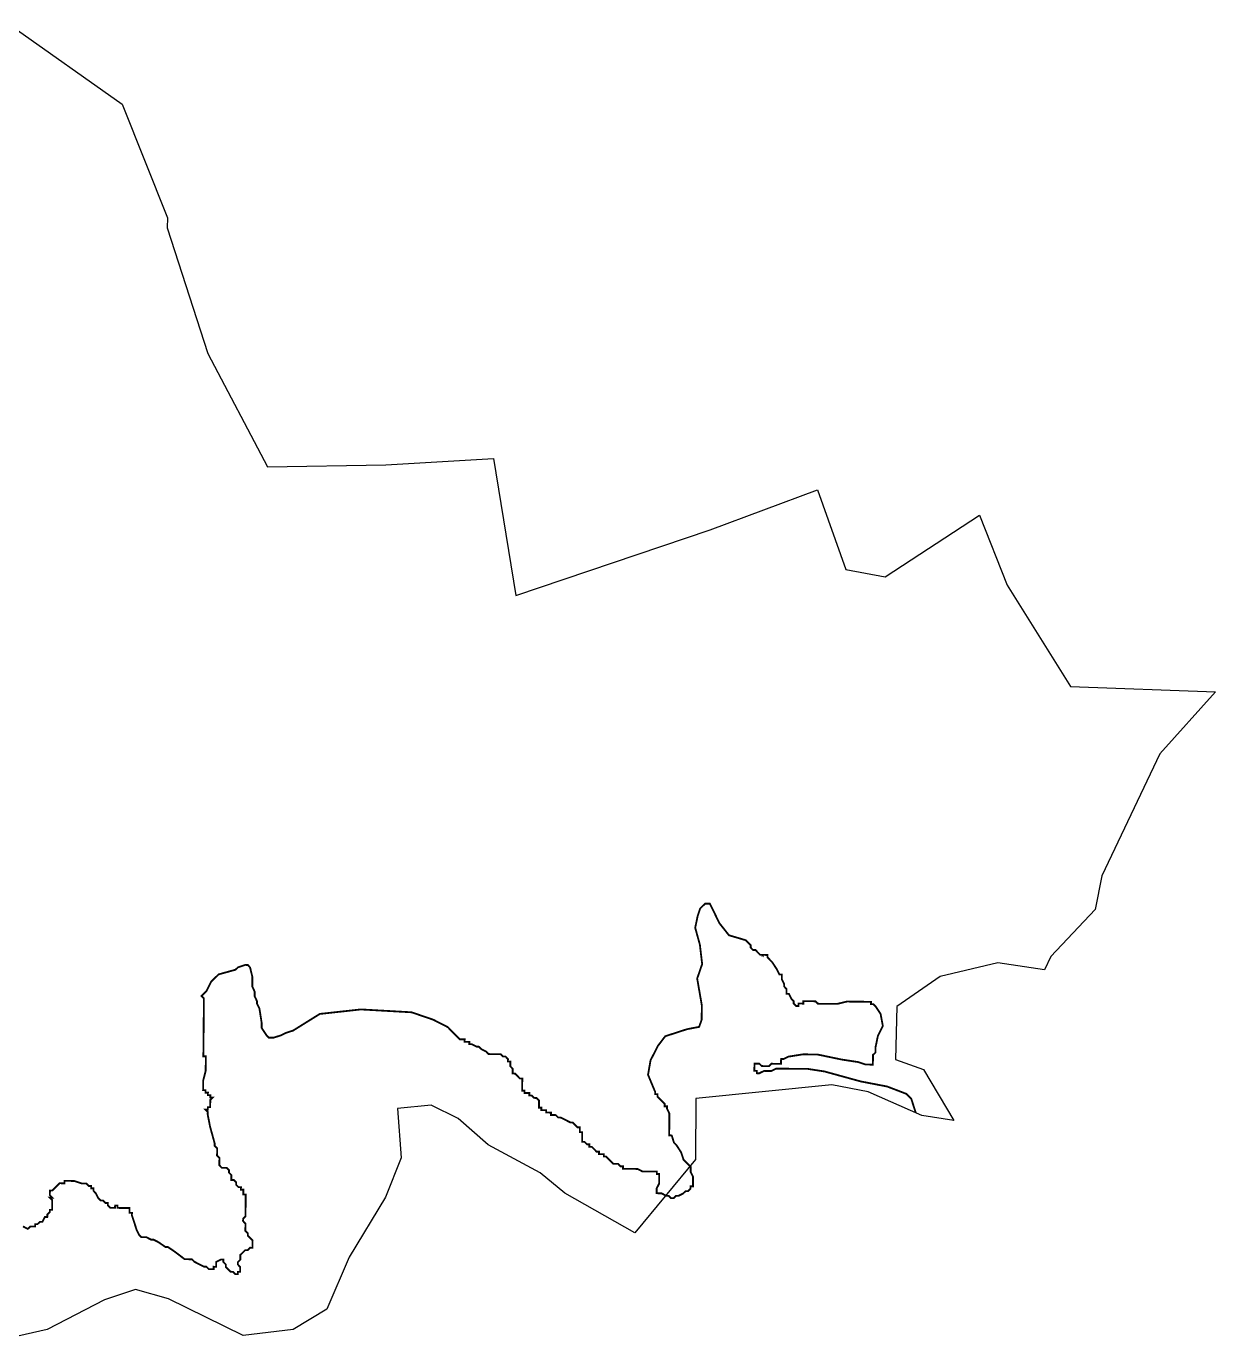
# Model space of a CAD drawing. Header units: metres. Extents: x 305319 to 309379, y 1922910 to 1926166.
# Drawn here: x 307398 to 309379, y 1922919 to 1925111 of the extents above; entities that cross this region are included whole.
import ezdxf

# ---------------------------------------------------------------- set-up
doc = ezdxf.new("R2010")
doc.units = ezdxf.units.M
doc.layers.add('HAZARDS LINE', color=1, linetype='Continuous')
doc.layers.add('village', color=3, linetype='Continuous')

msp = doc.modelspace()

# ---------------------------------------------------------------- linework, layer by layer
at = {"layer": 'HAZARDS LINE', "lineweight": 18}
msp.add_lwpolyline([(308879.8, 1923300.2, 3.02, 3.02, 0), (308872.2, 1923323.5, 3.02, 3.02, 0), (308864.2, 1923331.7, 3.02, 3.02, 0), (308832.1, 1923344, 3.02, 3.02, 0), (308787.9, 1923352.5, 3.02, 3.02, 0), (308727.6, 1923369.1, 3.02, 3.02, 0), (308699.5, 1923373.4, 3.02, 3.02, 0), (308647.1, 1923373.8, 3.02, 3.02, 0), (308639, 1923369.9, 3.02, 3.02, 0), (308626.9, 1923370, 3.02, 3.02, 0), (308618.8, 1923366, 3.02, 3.02, 0), (308614.8, 1923366.1, 3.02, 3.02, 0), (308614.9, 1923370.1, 3.02, 3.02, 0), (308610.8, 1923370.1, 3.02, 3.02, 0), (308610.9, 1923382.2, 3.02, 3.02, 0), (308619, 1923382.1, 3.02, 3.02, 0), (308623, 1923378.1, 3.02, 3.02, 0), (308635.1, 1923378, 3.02, 3.02, 0), (308639.1, 1923382, 3.02, 3.02, 0), (308655.2, 1923381.8, 3.02, 3.02, 0), (308655.3, 1923389.9, 3.02, 3.02, 0), (308659.3, 1923389.8, 3.02, 3.02, 0), (308667.4, 1923393.8, 3.02, 3.02, 0), (308691.6, 1923397.6, 3.02, 3.02, 0), (308715.8, 1923397.4, 3.02, 3.02, 0), (308756, 1923389, 3.02, 3.02, 0), (308784.1, 1923384.7, 3.02, 3.02, 0), (308796.2, 1923380.6, 3.02, 3.02, 0), (308808.3, 1923380.5, 3.02, 3.02, 0), (308808.4, 1923396.6, 3.02, 3.02, 0), (308812.5, 1923400.6, 3.02, 3.02, 0), (308812.5, 1923408.6, 3.02, 3.02, 0), (308816.7, 1923428.8, 3.02, 3.02, 0), (308824.9, 1923444.8, 3.02, 3.02, 0), (308821.1, 1923465, 3.02, 3.02, 0), (308813.1, 1923477.1, 3.02, 3.02, 0), (308809.1, 1923481.2, 3.02, 3.02, 0), (308805.1, 1923481.2, 3.02, 3.02, 0), (308805.1, 1923485.2, 3.02, 3.02, 0), (308764.9, 1923485.6, 3.02, 3.02, 0), (308748.7, 1923481.7, 3.02, 3.02, 0), (308716.5, 1923482, 3.02, 3.02, 0), (308712.5, 1923486.1, 3.02, 3.02, 0), (308692.4, 1923486.2, 3.02, 3.02, 0), (308692.3, 1923482.2, 3.02, 3.02, 0), (308684.3, 1923482.3, 3.02, 3.02, 0), (308684.3, 1923478.2, 3.02, 3.02, 0), (308680.2, 1923478.3, 3.02, 3.02, 0), (308676.2, 1923482.3, 3.02, 3.02, 0), (308676.3, 1923486.4, 3.02, 3.02, 0), (308672.3, 1923490.4, 3.02, 3.02, 0), (308668.3, 1923498.5, 3.02, 3.02, 0), (308664.3, 1923498.6, 3.02, 3.02, 0), (308664.4, 1923506.6, 3.02, 3.02, 0), (308660.4, 1923510.7, 3.02, 3.02, 0), (308660.4, 1923514.7, 3.02, 3.02, 0), (308656.5, 1923522.8, 3.02, 3.02, 0), (308656.5, 1923530.8, 3.02, 3.02, 0), (308652.5, 1923530.9, 3.02, 3.02, 0), (308648.5, 1923539, 3.02, 3.02, 0), (308640.6, 1923551.1, 3.02, 3.02, 0), (308636.6, 1923555.2, 3.02, 3.02, 0), (308632.6, 1923559.3, 3.02, 3.02, 0), (308632.6, 1923563.3, 3.02, 3.02, 0), (308624.6, 1923563.4, 3.02, 3.02, 0), (308620.6, 1923563.4, 3.02, 3.02, 0), (308616.6, 1923567.4, 3.02, 3.02, 0), (308612.6, 1923571.5, 3.02, 3.02, 0), (308608.5, 1923571.5, 3.02, 3.02, 0), (308604.6, 1923575.6, 3.02, 3.02, 0), (308604.6, 1923579.6, 3.02, 3.02, 0), (308596.6, 1923587.8, 3.02, 3.02, 0), (308568.5, 1923596.1, 3.02, 3.02, 0), (308552.5, 1923616.3, 3.02, 3.02, 0), (308540.7, 1923640.6, 3.02, 3.02, 0), (308536.7, 1923648.7, 3.02, 3.02, 0), (308528.7, 1923648.8, 3.02, 3.02, 0), (308520.5, 1923640.8, 3.02, 3.02, 0), (308516.4, 1923628.7, 3.02, 3.02, 0), (308512.2, 1923608.6, 3.02, 3.02, 0), (308520, 1923580.4, 3.02, 3.02, 0), (308523.8, 1923548.1, 3.02, 3.02, 0), (308515.5, 1923524, 3.02, 3.02, 0), (308523.2, 1923479.6, 3.02, 3.02, 0), (308523, 1923455.5, 3.02, 3.02, 0), (308518.8, 1923443.4, 3.02, 3.02, 0), (308498.7, 1923439.6, 3.02, 3.02, 0), (308462.3, 1923427.8, 3.02, 3.02, 0), (308450.1, 1923411.8, 3.02, 3.02, 0), (308437.8, 1923387.7, 3.02, 3.02, 0), (308433.6, 1923363.6, 3.02, 3.02, 0), (308445.4, 1923335.3, 3.02, 3.02, 0), (308445.4, 1923331.3, 3.02, 3.02, 0), (308449.4, 1923331.2, 3.02, 3.02, 0), (308449.3, 1923327.2, 3.02, 3.02, 0), (308453.3, 1923323.1, 3.02, 3.02, 0), (308457.3, 1923319.1, 3.02, 3.02, 0), (308461.3, 1923315, 3.02, 3.02, 0), (308461.3, 1923311, 3.02, 3.02, 0), (308465.3, 1923311, 3.02, 3.02, 0), (308465.3, 1923306.9, 3.02, 3.02, 0), (308469.2, 1923298.8, 3.02, 3.02, 0), (308468.9, 1923262.6, 3.02, 3.02, 0), (308473, 1923262.5, 3.02, 3.02, 0), (308476.9, 1923250.4, 3.02, 3.02, 0), (308480.9, 1923246.4, 3.02, 3.02, 0), (308488.8, 1923234.2, 3.02, 3.02, 0), (308492.7, 1923222.1, 3.02, 3.02, 0), (308496.7, 1923218, 3.02, 3.02, 0), (308504.7, 1923209.9, 3.02, 3.02, 0), (308504.6, 1923201.8, 3.02, 3.02, 0), (308508.6, 1923193.8, 3.02, 3.02, 0), (308508.5, 1923177.6, 3.02, 3.02, 0), (308504.4, 1923177.7, 3.02, 3.02, 0), (308504.4, 1923173.7, 3.02, 3.02, 0), (308500.3, 1923169.7, 3.02, 3.02, 0), (308496.3, 1923169.7, 3.02, 3.02, 0), (308492.2, 1923165.7, 3.02, 3.02, 0), (308484.2, 1923161.7, 3.02, 3.02, 0), (308480.1, 1923161.8, 3.02, 3.02, 0), (308476.1, 1923157.8, 3.02, 3.02, 0), (308472, 1923157.8, 3.02, 3.02, 0), (308468.1, 1923161.9, 3.02, 3.02, 0), (308464, 1923161.9, 3.02, 3.02, 0), (308456, 1923166, 3.02, 3.02, 0), (308447.9, 1923166.1, 3.02, 3.02, 0), (308448, 1923174.1, 3.02, 3.02, 0), (308452.1, 1923182.2, 3.02, 3.02, 0), (308452.3, 1923198.3, 3.02, 3.02, 0), (308448.2, 1923198.3, 3.02, 3.02, 0), (308448.3, 1923202.3, 3.02, 3.02, 0), (308424.1, 1923202.5, 3.02, 3.02, 0), (308416.1, 1923206.6, 3.02, 3.02, 0), (308391.9, 1923206.9, 3.02, 3.02, 0), (308392, 1923210.9, 3.02, 3.02, 0), (308387.9, 1923210.9, 3.02, 3.02, 0), (308383.9, 1923215, 3.02, 3.02, 0), (308375.9, 1923215, 3.02, 3.02, 0), (308367.9, 1923223.2, 3.02, 3.02, 0), (308363.9, 1923227.2, 3.02, 3.02, 0), (308359.9, 1923227.3, 3.02, 3.02, 0), (308359.9, 1923231.3, 3.02, 3.02, 0), (308351.9, 1923231.4, 3.02, 3.02, 0), (308351.9, 1923235.4, 3.02, 3.02, 0), (308347.9, 1923235.4, 3.02, 3.02, 0), (308343.9, 1923239.5, 3.02, 3.02, 0), (308339.9, 1923243.6, 3.02, 3.02, 0), (308335.8, 1923243.6, 3.02, 3.02, 0), (308335.9, 1923247.6, 3.02, 3.02, 0), (308331.9, 1923247.7, 3.02, 3.02, 0), (308327.9, 1923251.7, 3.02, 3.02, 0), (308323.8, 1923251.8, 3.02, 3.02, 0), (308324, 1923267.9, 3.02, 3.02, 0), (308319.9, 1923267.9, 3.02, 3.02, 0), (308320, 1923276, 3.02, 3.02, 0), (308316, 1923276, 3.02, 3.02, 0), (308308, 1923284.1, 3.02, 3.02, 0), (308304, 1923284.2, 3.02, 3.02, 0), (308296, 1923288.3, 3.02, 3.02, 0), (308287.9, 1923292.3, 3.02, 3.02, 0), (308283.9, 1923292.4, 3.02, 3.02, 0), (308279.9, 1923296.4, 3.02, 3.02, 0), (308271.9, 1923296.5, 3.02, 3.02, 0), (308271.9, 1923300.5, 3.02, 3.02, 0), (308263.8, 1923300.6, 3.02, 3.02, 0), (308263.9, 1923304.6, 3.02, 3.02, 0), (308255.8, 1923304.7, 3.02, 3.02, 0), (308255.9, 1923308.7, 3.02, 3.02, 0), (308251.8, 1923308.8, 3.02, 3.02, 0), (308251.9, 1923320.9, 3.02, 3.02, 0), (308247.9, 1923324.9, 3.02, 3.02, 0), (308243.9, 1923325, 3.02, 3.02, 0), (308239.9, 1923329, 3.02, 3.02, 0), (308235.9, 1923329.1, 3.02, 3.02, 0), (308235.9, 1923333.1, 3.02, 3.02, 0), (308227.9, 1923333.2, 3.02, 3.02, 0), (308227.9, 1923337.2, 3.02, 3.02, 0), (308223.9, 1923337.2, 3.02, 3.02, 0), (308224.1, 1923357.4, 3.02, 3.02, 0), (308220, 1923357.4, 3.02, 3.02, 0), (308216, 1923361.5, 3.02, 3.02, 0), (308212, 1923365.5, 3.02, 3.02, 0), (308208, 1923365.6, 3.02, 3.02, 0), (308208.1, 1923373.6, 3.02, 3.02, 0), (308204.1, 1923377.7, 3.02, 3.02, 0), (308204.2, 1923385.7, 3.02, 3.02, 0), (308200.1, 1923385.8, 3.02, 3.02, 0), (308200.2, 1923389.8, 3.02, 3.02, 0), (308196.2, 1923393.9, 3.02, 3.02, 0), (308192.2, 1923393.9, 3.02, 3.02, 0), (308188.2, 1923397.9, 3.02, 3.02, 0), (308168, 1923398.1, 3.02, 3.02, 0), (308164, 1923402.2, 3.02, 3.02, 0), (308156, 1923406.3, 3.02, 3.02, 0), (308152, 1923410.3, 3.02, 3.02, 0), (308148, 1923410.4, 3.02, 3.02, 0), (308140, 1923414.5, 3.02, 3.02, 0), (308135.9, 1923414.5, 3.02, 3.02, 0), (308136, 1923418.5, 3.02, 3.02, 0), (308127.9, 1923418.6, 3.02, 3.02, 0), (308128, 1923422.6, 3.02, 3.02, 0), (308119.9, 1923422.7, 3.02, 3.02, 0), (308099.9, 1923443, 3.02, 3.02, 0), (308075.9, 1923455.3, 3.02, 3.02, 0), (308039.7, 1923467.7, 3.02, 3.02, 0), (307955.2, 1923472.5, 3.02, 3.02, 0), (307886.7, 1923465, 3.02, 3.02, 0), (307842.1, 1923437.2, 3.02, 3.02, 0), (307830, 1923433.3, 3.02, 3.02, 0), (307821.9, 1923429.3, 3.02, 3.02, 0), (307809.8, 1923425.4, 3.02, 3.02, 0), (307801.7, 1923425.5, 3.02, 3.02, 0), (307797.8, 1923429.5, 3.02, 3.02, 0), (307789.8, 1923441.7, 3.02, 3.02, 0), (307789.9, 1923449.7, 3.02, 3.02, 0), (307786.1, 1923473.9, 3.02, 3.02, 0), (307782.1, 1923482, 3.02, 3.02, 0), (307782.1, 1923486.1, 3.02, 3.02, 0), (307778.2, 1923494.2, 3.02, 3.02, 0), (307778.2, 1923502.2, 3.02, 3.02, 0), (307774.3, 1923510.3, 3.02, 3.02, 0), (307774.4, 1923526.4, 3.02, 3.02, 0), (307770.5, 1923542.6, 3.02, 3.02, 0), (307766.6, 1923546.6, 3.02, 3.02, 0), (307762.5, 1923546.7, 3.02, 3.02, 0), (307750.4, 1923542.7, 3.02, 3.02, 0), (307746.3, 1923538.7, 3.02, 3.02, 0), (307718.1, 1923530.9, 3.02, 3.02, 0), (307705.9, 1923519, 3.02, 3.02, 0), (307697.7, 1923502.9, 3.02, 3.02, 0), (307689.6, 1923494.9, 3.02, 3.02, 0), (307693.6, 1923490.9, 3.02, 3.02, 0), (307693.5, 1923486.8, 3.02, 3.02, 0), (307693.4, 1923466.7, 3.02, 3.02, 0), (307693.3, 1923458.6, 3.02, 3.02, 0), (307693.3, 1923454.6, 3.02, 3.02, 0), (307693.2, 1923446.6, 3.02, 3.02, 0), (307693.2, 1923442.5, 3.02, 3.02, 0), (307693.1, 1923434.5, 3.02, 3.02, 0), (307693, 1923430.4, 3.02, 3.02, 0), (307693, 1923426.4, 3.02, 3.02, 0), (307693, 1923422.4, 3.02, 3.02, 0), (307692.9, 1923418.4, 3.02, 3.02, 0), (307692.9, 1923414.3, 3.02, 3.02, 0), (307692.9, 1923410.3, 3.02, 3.02, 0), (307692.8, 1923406.3, 3.02, 3.02, 0), (307692.7, 1923394.2, 3.02, 3.02, 0), (307696.8, 1923394.2, 3.02, 3.02, 0), (307696.7, 1923390.1, 3.02, 3.02, 0), (307696.7, 1923382.1, 3.02, 3.02, 0), (307696.6, 1923378, 3.02, 3.02, 0), (307696.6, 1923374, 3.02, 3.02, 0), (307696.5, 1923370, 3.02, 3.02, 0), (307692.4, 1923353.9, 3.02, 3.02, 0), (307692.3, 1923349.9, 3.02, 3.02, 0), (307692.3, 1923345.9, 3.02, 3.02, 0), (307692.3, 1923341.8, 3.02, 3.02, 0), (307692.2, 1923337.8, 3.02, 3.02, 0), (307696.3, 1923337.8, 3.02, 3.02, 0), (307696.2, 1923333.7, 3.02, 3.02, 0), (307700.3, 1923333.7, 3.02, 3.02, 0), (307700.2, 1923329.7, 3.02, 3.02, 0), (307704.3, 1923329.6, 3.02, 3.02, 0), (307704.2, 1923325.6, 3.02, 3.02, 0), (307708.2, 1923325.6, 3.02, 3.02, 0), (307704.2, 1923321.6, 3.02, 3.02, 0), (307704.2, 1923317.6, 3.02, 3.02, 0), (307704.1, 1923313.5, 3.02, 3.02, 0), (307704.1, 1923309.5, 3.02, 3.02, 0), (307700.1, 1923309.5, 3.02, 3.02, 0), (307700, 1923305.5, 3.02, 3.02, 0), (307696, 1923305.5, 3.02, 3.02, 0), (307700, 1923301.5, 3.02, 3.02, 0), (307699.9, 1923297.4, 3.02, 3.02, 0), (307703.8, 1923277.3, 3.02, 3.02, 0), (307711.6, 1923249, 3.02, 3.02, 0), (307711.6, 1923245, 3.02, 3.02, 0), (307715.6, 1923240.9, 3.02, 3.02, 0), (307715.5, 1923228.8, 3.02, 3.02, 0), (307719.5, 1923224.8, 3.02, 3.02, 0), (307719.4, 1923220.7, 3.02, 3.02, 0), (307719.4, 1923216.7, 3.02, 3.02, 0), (307719.4, 1923212.7, 3.02, 3.02, 0), (307723.3, 1923208.6, 3.02, 3.02, 0), (307727.4, 1923208.6, 3.02, 3.02, 0), (307731.4, 1923208.6, 3.02, 3.02, 0), (307735.4, 1923204.5, 3.02, 3.02, 0), (307735.4, 1923200.5, 3.02, 3.02, 0), (307739.3, 1923196.4, 3.02, 3.02, 0), (307739.3, 1923192.4, 3.02, 3.02, 0), (307739.3, 1923188.3, 3.02, 3.02, 0), (307743.3, 1923188.3, 3.02, 3.02, 0), (307747.3, 1923184.2, 3.02, 3.02, 0), (307747.3, 1923180.2, 3.02, 3.02, 0), (307751.3, 1923176.2, 3.02, 3.02, 0), (307755.3, 1923176.1, 3.02, 3.02, 0), (307755.2, 1923172.1, 3.02, 3.02, 0), (307759.3, 1923172.1, 3.02, 3.02, 0), (307759.2, 1923168, 3.02, 3.02, 0), (307759.2, 1923164, 3.02, 3.02, 0), (307763.2, 1923164, 3.02, 3.02, 0), (307763.2, 1923159.9, 3.02, 3.02, 0), (307763.2, 1923155.9, 3.02, 3.02, 0), (307763.1, 1923151.9, 3.02, 3.02, 0), (307763.1, 1923147.9, 3.02, 3.02, 0), (307763, 1923135.8, 3.02, 3.02, 0), (307763, 1923131.7, 3.02, 3.02, 0), (307762.9, 1923127.7, 3.02, 3.02, 0), (307758.9, 1923123.7, 3.02, 3.02, 0), (307758.8, 1923119.7, 3.02, 3.02, 0), (307762.8, 1923115.6, 3.02, 3.02, 0), (307762.8, 1923111.6, 3.02, 3.02, 0), (307762.7, 1923107.6, 3.02, 3.02, 0), (307762.7, 1923103.5, 3.02, 3.02, 0), (307766.7, 1923099.5, 3.02, 3.02, 0), (307766.7, 1923095.5, 3.02, 3.02, 0), (307770.7, 1923091.4, 3.02, 3.02, 0), (307774.7, 1923087.3, 3.02, 3.02, 0), (307774.6, 1923083.3, 3.02, 3.02, 0), (307774.6, 1923079.3, 3.02, 3.02, 0), (307774.5, 1923075.2, 3.02, 3.02, 0), (307770.5, 1923075.3, 3.02, 3.02, 0), (307766.5, 1923071.3, 3.02, 3.02, 0), (307762.4, 1923071.3, 3.02, 3.02, 0), (307758.4, 1923067.3, 3.02, 3.02, 0), (307754.3, 1923063.3, 3.02, 3.02, 0), (307754.3, 1923059.3, 3.02, 3.02, 0), (307754.2, 1923055.3, 3.02, 3.02, 0), (307750.2, 1923051.3, 3.02, 3.02, 0), (307750.1, 1923047.3, 3.02, 3.02, 0), (307754.1, 1923043.2, 3.02, 3.02, 0), (307754.1, 1923039.2, 3.02, 3.02, 0), (307754.1, 1923035.1, 3.02, 3.02, 0), (307750, 1923035.2, 3.02, 3.02, 0), (307750, 1923031.1, 3.02, 3.02, 0), (307746, 1923031.2, 3.02, 3.02, 0), (307742, 1923035.2, 3.02, 3.02, 0), (307738, 1923035.3, 3.02, 3.02, 0), (307734, 1923039.3, 3.02, 3.02, 0), (307730, 1923043.4, 3.02, 3.02, 0), (307730, 1923047.4, 3.02, 3.02, 0), (307726, 1923051.5, 3.02, 3.02, 0), (307726, 1923055.5, 3.02, 3.02, 0), (307722, 1923055.6, 3.02, 3.02, 0), (307713.9, 1923051.6, 3.02, 3.02, 0), (307713.9, 1923047.6, 3.02, 3.02, 0), (307713.9, 1923043.5, 3.02, 3.02, 0), (307709.8, 1923043.6, 3.02, 3.02, 0), (307709.8, 1923039.6, 3.02, 3.02, 0), (307705.8, 1923039.6, 3.02, 3.02, 0), (307701.7, 1923039.6, 3.02, 3.02, 0), (307697.7, 1923043.7, 3.02, 3.02, 0), (307693.7, 1923043.7, 3.02, 3.02, 0), (307685.7, 1923047.8, 3.02, 3.02, 0), (307677.7, 1923051.9, 3.02, 3.02, 0), (307673.7, 1923056, 3.02, 3.02, 0), (307665.6, 1923056.1, 3.02, 3.02, 0), (307661.6, 1923056.1, 3.02, 3.02, 0), (307645.6, 1923068.3, 3.02, 3.02, 0), (307633.6, 1923076.5, 3.02, 3.02, 0), (307629.6, 1923076.5, 3.02, 3.02, 0), (307617.6, 1923084.7, 3.02, 3.02, 0), (307609.5, 1923088.8, 3.02, 3.02, 0), (307605.5, 1923088.8, 3.02, 3.02, 0), (307597.5, 1923092.9, 3.02, 3.02, 0), (307593.5, 1923092.9, 3.02, 3.02, 0), (307589.4, 1923093, 3.02, 3.02, 0), (307585.4, 1923097, 3.02, 3.02, 0), (307581.5, 1923105.1, 3.02, 3.02, 0), (307573.6, 1923129.4, 3.02, 3.02, 0), (307573.7, 1923133.4, 3.02, 3.02, 0), (307569.6, 1923133.4, 3.02, 3.02, 0), (307569.7, 1923137.4, 3.02, 3.02, 0), (307569.7, 1923141.5, 3.02, 3.02, 0), (307565.7, 1923141.5, 3.02, 3.02, 0), (307561.7, 1923141.5, 3.02, 3.02, 0), (307557.6, 1923141.6, 3.02, 3.02, 0), (307553.6, 1923141.6, 3.02, 3.02, 0), (307549.6, 1923141.7, 3.02, 3.02, 0), (307549.6, 1923145.7, 3.02, 3.02, 0), (307545.6, 1923145.7, 3.02, 3.02, 0), (307545.5, 1923141.7, 3.02, 3.02, 0), (307541.5, 1923141.7, 3.02, 3.02, 0), (307537.5, 1923141.8, 3.02, 3.02, 0), (307533.5, 1923145.8, 3.02, 3.02, 0), (307533.5, 1923149.8, 3.02, 3.02, 0), (307529.5, 1923149.9, 3.02, 3.02, 0), (307525.5, 1923153.9, 3.02, 3.02, 0), (307521.5, 1923154, 3.02, 3.02, 0), (307517.5, 1923158, 3.02, 3.02, 0), (307513.5, 1923166.1, 3.02, 3.02, 0), (307509.5, 1923170.2, 3.02, 3.02, 0), (307509.6, 1923174.2, 3.02, 3.02, 0), (307505.6, 1923174.3, 3.02, 3.02, 0), (307505.6, 1923178.3, 3.02, 3.02, 0), (307501.6, 1923178.3, 3.02, 3.02, 0), (307497.6, 1923182.4, 3.02, 3.02, 0), (307493.5, 1923182.4, 3.02, 3.02, 0), (307489.5, 1923182.5, 3.02, 3.02, 0), (307477.5, 1923186.6, 3.02, 3.02, 0), (307473.4, 1923186.6, 3.02, 3.02, 0), (307469.4, 1923186.7, 3.02, 3.02, 0), (307465.4, 1923186.7, 3.02, 3.02, 0), (307461.4, 1923186.7, 3.02, 3.02, 0), (307461.3, 1923182.7, 3.02, 3.02, 0), (307457.3, 1923182.7, 3.02, 3.02, 0), (307453.3, 1923182.8, 3.02, 3.02, 0), (307449.2, 1923178.8, 3.02, 3.02, 0), (307445.1, 1923174.8, 3.02, 3.02, 0), (307441.1, 1923170.8, 3.02, 3.02, 0), (307437.1, 1923170.8, 3.02, 3.02, 0), (307437, 1923166.8, 3.02, 3.02, 0), (307437, 1923162.8, 3.02, 3.02, 0), (307441, 1923158.7, 3.02, 3.02, 0), (307436.9, 1923158.7, 3.02, 3.02, 0), (307440.9, 1923154.7, 3.02, 3.02, 0), (307440.9, 1923150.6, 3.02, 3.02, 0), (307440.9, 1923146.6, 3.02, 3.02, 0), (307440.8, 1923142.6, 3.02, 3.02, 0), (307440.8, 1923138.6, 3.02, 3.02, 0), (307436.8, 1923138.6, 3.02, 3.02, 0), (307436.7, 1923134.6, 3.02, 3.02, 0), (307432.7, 1923130.6, 3.02, 3.02, 0), (307432.6, 1923126.6, 3.02, 3.02, 0), (307428.6, 1923126.6, 3.02, 3.02, 0), (307424.5, 1923118.6, 3.02, 3.02, 0), (307420.5, 1923118.6, 3.02, 3.02, 0), (307416.4, 1923114.6, 3.02, 3.02, 0), (307412.4, 1923114.6, 3.02, 3.02, 0), (307412.4, 1923110.6, 3.02, 3.02, 0), (307408.3, 1923110.6, 3.02, 3.02, 0), (307404.3, 1923110.7, 3.02, 3.02, 0), (307400.2, 1923106.7, 3.02, 3.02, 0), (307392.2, 1923110.8, 3.02, 3.02, 0)], format="xyseb", dxfattribs=at)
at = {"layer": 'HAZARDS LINE', "lineweight": 18, "const_width": 3.02}
msp.add_lwpolyline([(308624.5, 1923559.3), (308624.6, 1923563.4)], close=True, dxfattribs=at)
at = {"layer": 'village', "color": 3, "true_color": 0x00ff00}
for points in [[(307373.6, 1925111.2, 0), (307557.6, 1924981.7, 0), (307632.8, 1924792.1, 0), (307632.6, 1924775.3, 0), (307700.3, 1924565.8, 0), (307799.3, 1924376.9, 0), (307996.7, 1924380.5, 0), (308176.1, 1924390.9, 0), (308213.4, 1924162.3, 0), (308536.9, 1924271.8, 0), (308716, 1924338.4, 0), (308763.2, 1924205.6, 0), (308829, 1924193.8, 0), (308985.9, 1924296.1, 0), (309032.1, 1924179.5, 0), (309137.7, 1924010.5, 0), (309379.4, 1924001.9, 0)], [(309379.4, 1924001.9, 0), (309286.6, 1923898.4, 0), (309189.9, 1923695.4, 0), (309178.8, 1923639.1, 0), (309104.5, 1923560.6, 0), (309094.2, 1923538.3, 0), (309016.4, 1923550.3, 0), (308920.1, 1923527.3, 0), (308847.9, 1923477.5, 0), (308845.9, 1923389, 0), (308892.4, 1923372.6, 0), (308943.3, 1923287.1, 0), (308889.8, 1923295.9, 0), (308800.2, 1923334.9, 0), (308739.8, 1923346.9, 0), (308513.3, 1923324, 0), (308512.8, 1923222.2, 0), (308411.6, 1923100.3, 0), (308295, 1923166.2, 0), (308253.7, 1923200.3, 0), (308167.5, 1923246.9, 0), (308117.3, 1923290.7, 0), (308072.5, 1923312.8, 0), (308016.4, 1923307.2, 0), (308022.3, 1923224.9, 0), (307996.4, 1923159.6, 0), (307935.9, 1923059.8, 0), (307898.3, 1922972.7, 0), (307842.3, 1922938.9, 0), (307759.1, 1922928.9, 0), (307634.7, 1922990.3, 0), (307579.7, 1923005.7, 0), (307528, 1922988.6, 0), (307432.6, 1922938.9, 0), (307341.1, 1922918.7, 0)]]:
    msp.add_polyline3d(points, dxfattribs=at)

doc.saveas('drawing.dxf')
